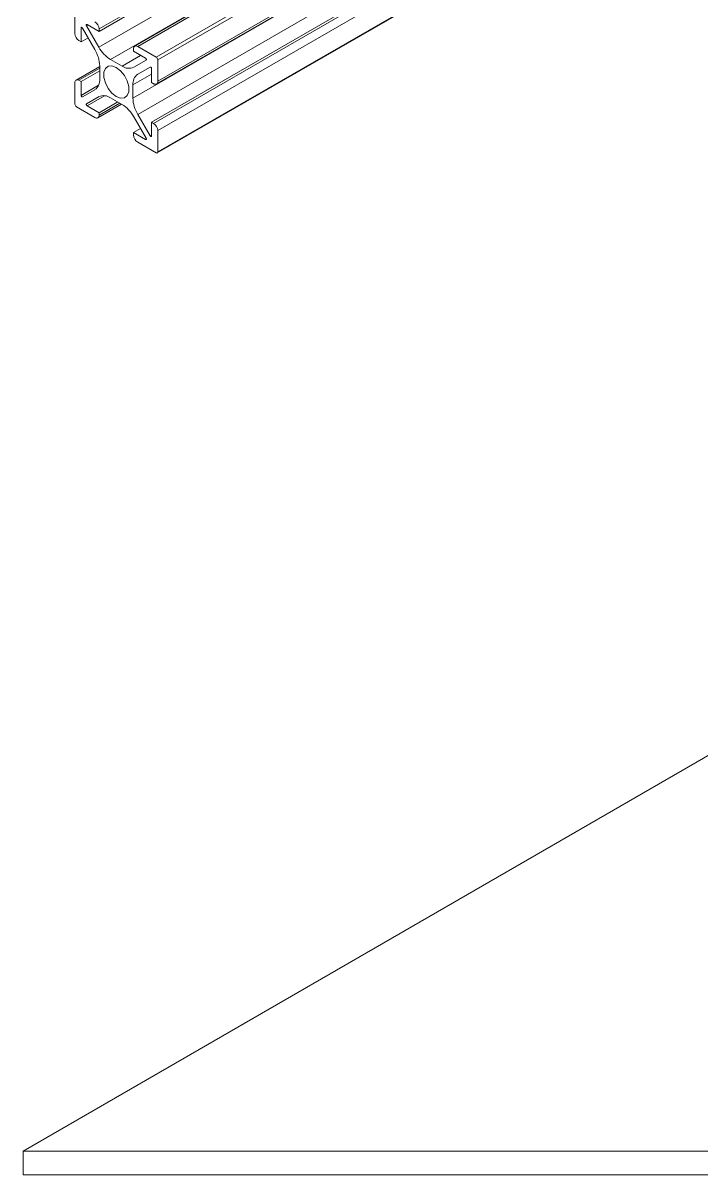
# Model space of a CAD drawing. Header units: millimetres. Extents: x -331 to 5585, y -2655 to 1513.
# Drawn here: x 4838.1 to 4953.9, y 620.8 to 817.2 of the extents above; entities that cross this region are included whole.
import ezdxf

# ---------------------------------------------------------------- set-up
doc = ezdxf.new("R2010")
doc.units = ezdxf.units.MM

msp = doc.modelspace()

# ---------------------------------------------------------------- linework, layer by layer
at = {"color": 8, "linetype": 'Continuous', "lineweight": 15}
for p, q in [((4851.11, 816.21), (4949.66, 873.1)), ((4851.08, 813.11), (4949.66, 870.02)), ((4949.66, 866.75), (4853.08, 811)), ((4949.66, 866.33), (4857.69, 813.23)), ((4860.84, 811.42), (4949.66, 862.69)), ((4949.66, 862.04), (4861.12, 810.93)), ((4856.88, 804.42), (4949.66, 857.98)), ((4861.12, 807.29), (4949.66, 858.41)), ((4949.66, 854.71), (4857.7, 801.63)), ((4860.41, 800.11), (4949.66, 851.63)), ((4949.66, 850), (4861.12, 798.88)), ((4861.12, 795.25), (4949.66, 846.36)), ((4848.18, 816.47), (4848.04, 816.39)), ((4849.21, 816.9), (4848.97, 816.77)), ((4855.02, 809.88), (4858.2, 811.71)), ((4847.68, 807.46), (4851.22, 809.5)), ((4857.7, 808.49), (4859.82, 809.71)), ((4860.06, 808.49), (4856.88, 806.66)), ((4848.04, 804.89), (4851.03, 806.61)), ((4848.97, 803.44), (4851.1, 804.68)), ((4852.06, 804.83), (4849.07, 803.11)), ((4851.11, 801.52), (4854.65, 803.56)), ((4859.82, 797.97), (4860.06, 798.11)), ((4859.03, 797.35), (4859.17, 797.44))]:
    msp.add_line(p, q, dxfattribs=at)
at = {"color": 7, "linetype": 'Continuous', "lineweight": 15}
for p, q in [((4949.66, 872.69), (4851.11, 815.8)), ((4949.66, 866.66), (4857.19, 813.28)), ((4860.91, 806.84), (4949.66, 858.07)), ((4860.06, 800.31), (4949.66, 852.04)), ((4861.04, 795.07), (4949.66, 846.23)), ((4846.98, 819.09), (4846.98, 815.46)), ((4848.04, 814.03), (4848.04, 816.39)), ((4848.28, 816.37), (4850.39, 812.71)), ((4851.08, 813.11), (4848.97, 816.77)), ((4849.07, 816.99), (4851.11, 815.8)), ((4851.11, 816.21), (4851.11, 815.8)), ((4848.04, 814.03), (4847.68, 814.23)), ((4848.04, 814.03), (4849.23, 814.72)), ((4856.98, 812.42), (4856.98, 812.82)), ((4856.98, 812.42), (4859.03, 811.24)), ((4860.84, 811.42), (4857.69, 813.23)), ((4851.22, 809.83), (4847.18, 807.5)), ((4851.22, 809.92), (4851.22, 807.68)), ((4855.02, 809.88), (4853.08, 811)), ((4859.13, 810.9), (4857.02, 809.68)), ((4857.7, 808.49), (4859.82, 809.71)), ((4861.12, 807.29), (4861.12, 810.93)), ((4851.22, 809.09), (4848.04, 807.25)), ((4860.06, 809.45), (4860.06, 807.09)), ((4846.98, 807.05), (4846.98, 803.41)), ((4847.68, 807.46), (4848.04, 807.25)), ((4848.04, 804.89), (4848.04, 807.25)), ((4850.39, 805.85), (4848.28, 804.63)), ((4856.88, 804.42), (4856.88, 806.66)), ((4860.41, 806.88), (4860.06, 807.09)), ((4848.97, 803.44), (4851.08, 804.66)), ((4851.11, 801.92), (4854.3, 803.76)), ((4853.08, 804.46), (4855.02, 803.34)), ((4847.26, 802.92), (4850.41, 801.11)), ((4851.11, 801.92), (4849.07, 803.11)), ((4850.91, 801.06), (4854.94, 803.39)), ((4851.11, 801.92), (4851.11, 801.52)), ((4859.82, 797.97), (4857.7, 801.63)), ((4857.02, 801.23), (4859.13, 797.57)), ((4860.06, 800.31), (4860.06, 797.95)), ((4860.06, 800.31), (4860.41, 800.11)), ((4858.18, 799.22), (4856.98, 798.54)), ((4856.98, 798.13), (4856.98, 798.54)), ((4859.03, 797.35), (4856.98, 798.54)), ((4861.12, 795.25), (4861.12, 798.88)), ((4857.69, 796.9), (4860.84, 795.09)), ((4990.17, 712.6), (4838.14, 624.83)), ((4838.14, 624.83), (4838.14, 620.75)), ((4838.14, 624.83), (5142.19, 624.83)), ((4838.14, 620.75), (5142.19, 620.75))]:
    msp.add_line(p, q, dxfattribs=at)
at = {"color": 7, "linetype": 'Continuous', "lineweight": 15, "flags": 128}
for points in [[(4848.04, 816.39), (4848.04, 816.44), (4848.06, 816.47), (4848.09, 816.49), (4848.12, 816.49), (4848.16, 816.48), (4848.21, 816.45), (4848.24, 816.42), (4848.28, 816.37)], [(4848.97, 816.77), (4848.94, 816.82), (4848.93, 816.87), (4848.93, 816.92), (4848.94, 816.96), (4848.96, 816.99), (4848.99, 817), (4849.03, 817), (4849.07, 816.99)], [(4854.05, 804.68), (4853.31, 805.26), (4852.66, 806.06), (4852.18, 807), (4851.92, 807.96), (4851.92, 808.83), (4852.18, 809.49), (4852.66, 809.88), (4853.31, 809.94), (4854.05, 809.66), (4854.78, 809.08), (4855.43, 808.28), (4855.91, 807.34), (4856.17, 806.38), (4856.17, 805.51), (4855.91, 804.85), (4855.43, 804.46), (4854.78, 804.4), (4854.05, 804.68)], [(4859.03, 811.24), (4859.07, 811.2), (4859.11, 811.16), (4859.14, 811.11), (4859.16, 811.06), (4859.17, 811.01), (4859.17, 810.96), (4859.15, 810.92), (4859.13, 810.9)], [(4859.82, 809.71), (4859.85, 809.72), (4859.89, 809.71), (4859.93, 809.69), (4859.97, 809.65), (4860.01, 809.61), (4860.03, 809.56), (4860.05, 809.5), (4860.06, 809.45)], [(4848.28, 804.63), (4848.24, 804.62), (4848.21, 804.63), (4848.16, 804.65), (4848.12, 804.69), (4848.09, 804.73), (4848.06, 804.78), (4848.04, 804.84), (4848.04, 804.89)], [(4849.07, 803.11), (4849.03, 803.14), (4848.99, 803.18), (4848.96, 803.23), (4848.94, 803.28), (4848.93, 803.33), (4848.93, 803.38), (4848.94, 803.42), (4848.97, 803.44)], [(4860.06, 797.95), (4860.05, 797.9), (4860.03, 797.87), (4860.01, 797.85), (4859.97, 797.85), (4859.93, 797.86), (4859.89, 797.89), (4859.85, 797.92), (4859.82, 797.97)], [(4859.13, 797.57), (4859.15, 797.52), (4859.17, 797.47), (4859.17, 797.42), (4859.16, 797.38), (4859.14, 797.35), (4859.11, 797.34), (4859.07, 797.34), (4859.03, 797.35)]]:
    msp.add_lwpolyline(points, dxfattribs=at)
at = {"color": 7, "linetype": 'Continuous', "lineweight": 15}
for centre, radius, start, end in [((4849.58, 816.14), 1.54, 2.6071, 57.3919), ((4848.51, 815.53), 1.54, 182.6067, 237.3913), ((4845.45, 809.72), 5.77, 1.9572, 31.1423), ((4856.13, 815.89), 5.77, 208.8551, 238.0454), ((4857.41, 812.89), 0.437, 50.8046, 189.212), ((4856.19, 811.51), 2.01, 234.3821, 294.3146), ((4860.5, 810.9), 0.615, 2.6109, 57.3842), ((4847.41, 807.12), 0.437, 50.7996, 189.2171), ((4849.22, 807.49), 2.01, 305.6956, 5.6221), ((4858.88, 806.85), 2.01, 125.7015, 185.6186), ((4860.69, 807.22), 0.437, 230.8046, 9.212), ((4851.91, 802.83), 2.01, 54.3765, 114.3202), ((4862.64, 804.62), 5.77, 181.9558, 211.1447), ((4847.59, 803.44), 0.614, 182.5958, 237.4067), ((4851.96, 798.45), 5.77, 28.8529, 58.0476), ((4850.68, 801.45), 0.437, 230.7886, 9.2133), ((4859.58, 798.81), 1.54, 2.6053, 57.3927), ((4858.52, 798.2), 1.54, 182.6048, 237.3972), ((4860.95, 795.22), 0.175, 230.7716, 9.2244)]:
    msp.add_arc(centre, radius, start, end, dxfattribs=at)

doc.saveas('drawing.dxf')
